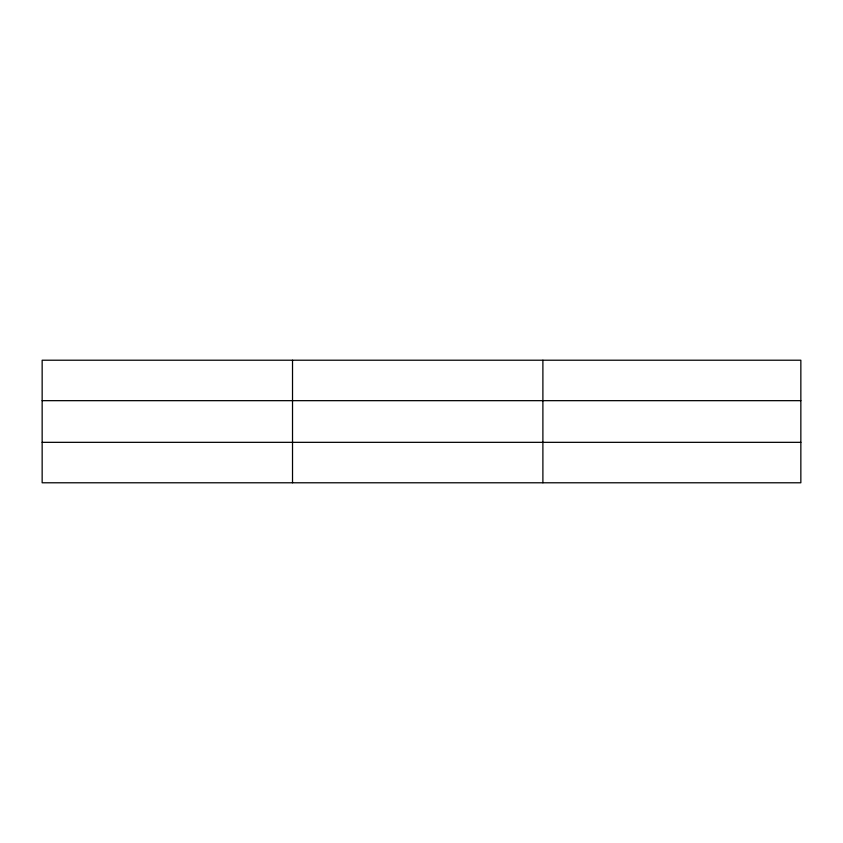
<?xml version="1.0" encoding="UTF-8"?>
<svg xmlns="http://www.w3.org/2000/svg" width="843" height="843" viewBox="0 0 843 843"><rect width="100%" height="100%" fill="white"/><g stroke="black" fill="none" stroke-linecap="round" stroke-linejoin="round"><path stroke-width="1.26" d="M292.521 482.786L292.521 360.214M542.892 482.786L542.892 360.214M800.85 442.333L800.85 482.786L42.15 482.786L42.15 360.214L800.85 360.214L800.85 442.333L42.15 442.333M42.15 400.667L800.85 400.667"/></g></svg>
